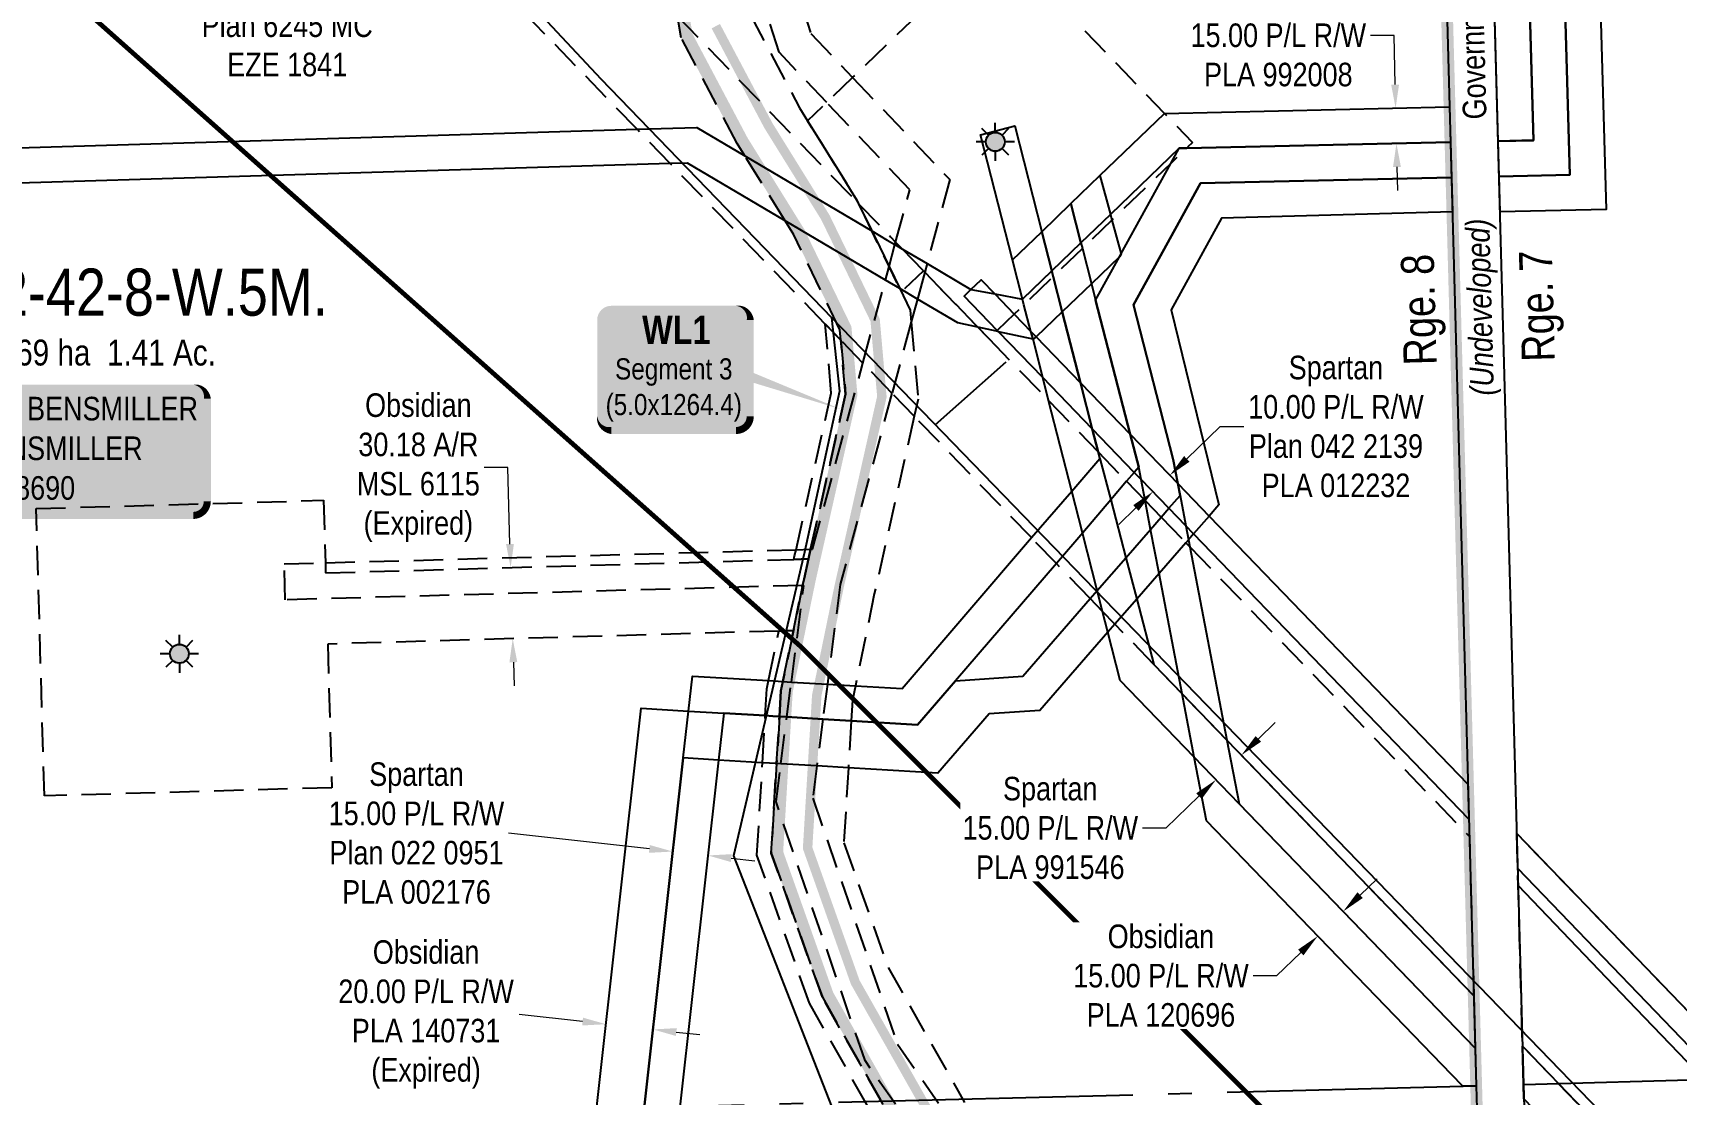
# Model space of a CAD drawing. Extents: x 632269 to 650517, y 5825252 to 5832959.
# Drawn here: x 634203 to 634901, y 5829979 to 5830429 of the extents above; entities that cross this region are included whole.
import ezdxf
from ezdxf.enums import TextEntityAlignment as Align

# ---------------------------------------------------------------- set-up
doc = ezdxf.new("R2010")
doc.units = 0
doc.header["$LTSCALE"] = 5
doc.header["$PDMODE"] = 35
doc.header["$PDSIZE"] = 10
for name, pattern in [('CENTERLINEX3', [5, 2.5, -1, 0.5, -1]), ('DASHDOT2', [12.7, 6.35, -3.175, 0, -3.175]), ('foc-ACCESSROAD', [3.75, 2.5, -1.25]), ('foc-FLOWLINE', [3.75, 2.5, -1.25]), ('foc-QUARTERLINE', [33, 25, -3, 2, -3])]:
    doc.linetypes.add(name, pattern=pattern)
doc.layers.get('Defpoints').update_dxf_attribs({"color": 9})
for name, color, linetype in [('AS-OWNER', 7, 'Continuous'), ('AS-POWER', 104, 'foc-POWER'), ('AS-ROADS', 254, 'Continuous'), ('AS-WILDLIFE', 131, 'DASHDOT2'), ('C-AR', 13, 'foc-ACCESSROAD'), ('C-FLOWLINE', 13, 'foc-FLOWLINE'), ('C-RW', 13, 'Continuous'), ('C-SYMBOL', 7, 'Continuous'), ('C-WS', 13, 'foc-ACCESSROAD'), ('C-WS-S', 8, 'Continuous'), ('CG-NOTES', 7, 'Continuous'), ('D-TXT', 6, 'Continuous'), ('F-EZE', 190, 'foc-FLOWLINE'), ('F-RW', 190, 'Continuous'), ('F-VCE', 190, 'foc-FLOWLINE'), ('F-WS', 190, 'foc-ACCESSROAD'), ('F-WS-S', 8, 'Continuous'), ('L-AREAREQUIRED', 7, 'Continuous'), ('L-ROAD-T', 7, 'Continuous'), ('L-SEC', 7, 'Continuous'), ('L-SECQ', 8, 'foc-QUARTERLINE'), ('L-TITLEDB', 4, 'Continuous'), ('P-PROPOSED-WL1', 10, 'Continuous')]:
    doc.layers.add(name, color=color, linetype=linetype)
doc.layers.add('AS-TRAPPER BOUNDARY', color=7, linetype='CENTERLINEX3', true_color=0xb85c00, transparency=0.6)
for name, color, linetype, lineweight in [('C-AR-T', 13, 'Continuous', 9), ('C-RW-T', 13, 'Continuous', 9), ('F-EZE-T', 190, 'Continuous', 9), ('F-RW-T', 190, 'Continuous', 9), ('T-TEXT', 48, 'Continuous', 18)]:
    doc.layers.add(name, color=color, linetype=linetype, lineweight=lineweight)
doc.styles.add('100L', font='ARIALN.TTF', dxfattribs={"height": 11})
doc.styles.add('175L', font='ARIALN.TTF', dxfattribs={"height": 20})
doc.styles.add('80', font='ARIALN.TTF', dxfattribs={"height": 10})
doc.styles.add('80CG', font='ARIALN.TTF', dxfattribs={"height": 10})
doc.styles.add('80L', font='ARIALN.TTF', dxfattribs={"height": 10})
doc.styles.add('80LS', font='ARIALNI.TTF', dxfattribs={"height": 10})
doc.styles.add('BOLD', font='ARIALNB.TTF')
doc.styles.add('foc-LtypeFont', font='ARIALN.TTF', dxfattribs={"height": 7.35})
doc.linetypes.add('foc-POWER', pattern='A,6,-1,["P",foc-LtypeFont,S=0.2,R=0,X=-0.625,Y=-0.75],-1.24,4', length=12.24)
doc.dimstyles.new('Compass 5 000', dxfattribs={"dimscale": 5, "dimtxt": 9, "dimasz": 2, "dimexe": 0.2, "dimexo": 0.0625, "dimgap": 0.5, "dimtad": 0, "dimtih": 1, "dimtoh": 1, "dimzin": 0, "dimdsep": 46, "dimtxsty": '80CG', "dimcen": 0.1, "dimse1": 1, "dimse2": 1, "dimclrd": 256, "dimclrt": 256, "dimaunit": 1, "dimadec": 4, "dimazin": 0, "dimtfac": 0.06, "dimtofl": 0, "dimtmove": 0, "dimatfit": 1, "dimfxl": 0.2, "dimtolj": 1, "dimtzin": 0, "dimlwd": -1, "dimarcsym": 0})

# ---------------------------------------------------------------- blocks, each defined once
blk = doc.blocks.new('label_road_undeveloped')
at = {"layer": 'L-ROAD-T', "style": '80L'}
blk.add_text('Government Road Allowance', height=10, dxfattribs=at).set_placement((0, 0), align=Align.MIDDLE_CENTER)
at = {"layer": 'T-TEXT', "style": '80LS'}
blk.add_text('(Undeveloped)', height=10, dxfattribs=at).set_placement((-154.19, 0), align=Align.MIDDLE_CENTER)
blk = doc.blocks.new('*D417')
at = {"layer": 'C-RW-T', "transparency": 16777216}
for p, q in [((634436.71, 5830009.66), (634409.84, 5830012.67)), ((634476.47, 5830005.22), (634486.41, 5830004.11))]:
    blk.add_line(p, q, dxfattribs=at)
for points in [[(634436.89, 5830011.32), (634436.52, 5830008.01), (634446.65, 5830008.55)], [(634476.66, 5830006.88), (634476.29, 5830003.57), (634466.54, 5830006.33)]]:
    blk.add_solid(points, dxfattribs=at)
at = {"layer": 'Defpoints', "color": 0, "transparency": 16777216}
for p in [(634446.65, 5830008.55), (634447.06, 5830012.21), (634466.94, 5830009.99)]:
    blk.add_point(p, dxfattribs=at)
at = {"layer": 'C-RW-T', "transparency": 16777216, "insert": (634370.3, 5830012.67), "char_height": 10, "attachment_point": 5, "style": '80CG'}
blk.add_mtext('\\A1;Obsidian\\P20.00 P/L R/W\\PPLA 140731\\P(Expired)', dxfattribs=at)
blk = doc.blocks.new('*D418')
at = {"layer": 'C-RW-T', "transparency": 16777216}
for p, q in [((634766.64, 5830063.33), (634773.83, 5830070.28)), ((634741.45, 5830038.99), (634731.21, 5830029.09)), ((634731.21, 5830029.09), (634721.21, 5830029.09))]:
    blk.add_line(p, q, dxfattribs=at)
for points in [[(634765.48, 5830064.53), (634767.8, 5830062.13), (634759.45, 5830056.38)], [(634740.29, 5830040.19), (634742.61, 5830037.79), (634748.64, 5830045.94)]]:
    blk.add_solid(points, dxfattribs=at)
at = {"layer": 'Defpoints', "color": 0, "transparency": 16777216}
for p in [(634746.89, 5830069.38), (634736.09, 5830058.94), (634748.64, 5830045.94)]:
    blk.add_point(p, dxfattribs=at)
at = {"layer": 'C-RW-T', "transparency": 16777216, "insert": (634682.12, 5830029.09), "char_height": 10, "attachment_point": 5, "style": '80CG', "bg_fill": 3, "box_fill_scale": 1.1, "bg_fill_color": 256, "bg_fill_true_color": 13158600, "bg_fill_transparency": 0}
blk.add_mtext('\\A1;Obsidian\\P15.00 P/L R/W\\PPLA 120696', dxfattribs=at)
blk = doc.blocks.new('*D420')
at = {"layer": 'Defpoints', "color": 0, "transparency": 16777216}
for p in [(634258.74, 5830662.07), (634225.86, 5830630.33), (634395.44, 5830454.67)]:
    blk.add_point(p, dxfattribs=at)
at = {"layer": 'F-EZE-T', "transparency": 16777216}
for p, q in [((634435.51, 5830493.35), (634442.71, 5830500.3)), ((634388.24, 5830447.72), (634381.05, 5830440.77)), ((634381.05, 5830440.77), (634371.05, 5830440.77))]:
    blk.add_line(p, q, dxfattribs=at)
for points in [[(634434.35, 5830494.55), (634436.67, 5830492.15), (634428.32, 5830486.4)], [(634387.09, 5830448.92), (634389.4, 5830446.52), (634395.44, 5830454.67)]]:
    blk.add_solid(points, dxfattribs=at)
at = {"layer": 'F-EZE-T', "transparency": 16777216, "insert": (634311.36, 5830440.77), "char_height": 10, "attachment_point": 5, "style": '80CG'}
blk.add_mtext('\\A1;Altalink\\P45.72 Power Line R/W\\PPlan 6245 MC\\PEZE 1841', dxfattribs=at)
blk = doc.blocks.new('*D423')
at = {"layer": 'Defpoints', "color": 0, "transparency": 16777216}
for p in [(634474.97, 5830081.82), (634472.53, 5830059.96), (634487.43, 5830058.29)]:
    blk.add_point(p, dxfattribs=at)
at = {"layer": 'F-RW-T', "transparency": 16777216}
for p, q in [((634465.03, 5830082.94), (634405.3, 5830089.61)), ((634499.81, 5830079.05), (634509.75, 5830077.94))]:
    blk.add_line(p, q, dxfattribs=at)
for points in [[(634465.22, 5830084.59), (634464.85, 5830081.28), (634474.97, 5830081.82)], [(634500, 5830080.71), (634499.63, 5830077.39), (634489.87, 5830080.16)]]:
    blk.add_solid(points, dxfattribs=at)
at = {"layer": 'F-RW-T', "transparency": 16777216, "insert": (634366.22, 5830089.61), "char_height": 10, "attachment_point": 5, "style": '80CG'}
blk.add_mtext('\\A1;Spartan\\P15.00 P/L R/W\\PPlan 022 0951\\PPLA 002176', dxfattribs=at)
blk = doc.blocks.new('*D424')
at = {"layer": 'Defpoints', "color": 0, "transparency": 16777216}
for p in [(634685.91, 5830241.52), (634757.08, 5830167.76), (634749.88, 5830160.81)]:
    blk.add_point(p, dxfattribs=at)
at = {"layer": 'F-RW-T', "transparency": 16777216}
for p, q in [((634693.1, 5830248.46), (634707.3, 5830262.16)), ((634707.3, 5830262.16), (634717.3, 5830262.16)), ((634671.51, 5830227.62), (634664.31, 5830220.68))]:
    blk.add_line(p, q, dxfattribs=at)
for points in [[(634691.94, 5830249.66), (634694.26, 5830247.26), (634685.91, 5830241.52)], [(634670.35, 5830228.82), (634672.67, 5830226.42), (634678.71, 5830234.57)]]:
    blk.add_solid(points, dxfattribs=at)
at = {"layer": 'F-RW-T', "transparency": 16777216, "insert": (634756.38, 5830262.16), "char_height": 10, "attachment_point": 5, "style": '80CG'}
blk.add_mtext('\\A1;Spartan\\P10.00 P/L R/W\\PPlan 042 2139\\PPLA 012232', dxfattribs=at)
blk = doc.blocks.new('*D425')
at = {"layer": 'Defpoints', "color": 0, "transparency": 16777216}
for p in [(634743.85, 5830396.45), (634781.7, 5830397.3), (634744.18, 5830381.49)]:
    blk.add_point(p, dxfattribs=at)
at = {"layer": 'F-RW-T', "transparency": 16777216}
for p, q in [((634781.01, 5830428.18), (634771.01, 5830428.18)), ((634781.48, 5830407.29), (634781.01, 5830428.18)), ((634782.26, 5830372.35), (634782.49, 5830362.35))]:
    blk.add_line(p, q, dxfattribs=at)
for points in [[(634783.14, 5830407.33), (634779.81, 5830407.26), (634781.7, 5830397.3)], [(634783.93, 5830372.39), (634780.6, 5830372.31), (634782.04, 5830382.35)]]:
    blk.add_solid(points, dxfattribs=at)
at = {"layer": 'F-RW-T', "transparency": 16777216, "insert": (634731.92, 5830428.18), "char_height": 10, "attachment_point": 5, "style": '80CG'}
blk.add_mtext('\\A1;Spartan\\P15.00 P/L R/W\\PPLA 992008', dxfattribs=at)
blk = doc.blocks.new('*D426')
at = {"layer": 'Defpoints', "color": 0, "transparency": 16777216}
for p in [(634705.46, 5830112.27), (634733.2, 5830105.19), (634722.38, 5830094.75)]:
    blk.add_point(p, dxfattribs=at)
at = {"layer": 'F-RW-T', "transparency": 16777216}
for p, q in [((634723.46, 5830129.66), (634730.65, 5830136.61)), ((634698.26, 5830105.33), (634684.25, 5830091.79)), ((634684.25, 5830091.79), (634674.25, 5830091.79))]:
    blk.add_line(p, q, dxfattribs=at)
for points in [[(634722.3, 5830130.86), (634724.62, 5830128.47), (634716.27, 5830122.72)], [(634697.11, 5830106.53), (634699.42, 5830104.13), (634705.46, 5830112.27)]]:
    blk.add_solid(points, dxfattribs=at)
at = {"layer": 'F-RW-T', "transparency": 16777216, "insert": (634635.17, 5830091.79), "char_height": 10, "attachment_point": 5, "style": '80CG', "bg_fill": 3, "box_fill_scale": 1.1, "bg_fill_color": 256, "bg_fill_true_color": 13158600, "bg_fill_transparency": 0}
blk.add_mtext('\\A1;Spartan\\P15.00 P/L R/W\\PPLA 991546', dxfattribs=at)
blk = doc.blocks.new('GAS')
h = blk.add_hatch(color=255)
h.dxf.hatch_style = 1
edge = h.paths.add_edge_path()
edge.add_arc((0, 0), 0.9, 0, 360)
for p, q in [((0, 0.81), (0, 1.62)), ((-0.81, 0), (-1.62, 0)), ((-0.57, 0.57), (-1.14, 1.14)), ((0.57, 0.57), (1.14, 1.14)), ((1.62, 0), (0.81, 0)), ((-0.57, -0.57), (-1.14, -1.14)), ((0, -0.81), (0, -1.62)), ((1.14, -1.14), (0.57, -0.57))]:
    blk.add_line(p, q)
blk.add_circle((0, 0), 0.8)
blk = doc.blocks.new('*U728')
h = blk.add_hatch(color=254)
edge = h.paths.add_edge_path()
edge.add_line((-26.5, -34.46), (26.5, -34.46))
edge.add_arc((26.5, -28.46), 6, 270, 360)
edge.add_line((32.5, -28.46), (32.5, 12.5))
edge.add_arc((26.5, 12.5), 6, 0, 90)
edge.add_line((26.5, 18.5), (-26.5, 18.5))
edge.add_arc((-26.5, 12.5), 6, 90, 180)
edge.add_line((-32.5, 12.5), (-32.5, -28.46))
edge.add_arc((-26.5, -28.46), 6, 180, 270)
at = {"color": 1, "true_color": 0xff1414, "flags": 128}
blk.add_lwpolyline([(-26.5, -34.46, 3, 3, 0), (26.5, -34.46, 3, 3, 0.414214), (32.5, -28.46, 3, 3, 0), (32.5, 12.5, 3, 0, 0.414214), (26.5, 18.5, 0, 0, 0), (-26.5, 18.5, 0, 0, 0.414214), (-32.5, 12.5, 0, 0, 0), (-32.5, -28.46, 0, 3, 0.414214)], format="xyseb", close=True, dxfattribs=at)
blk.add_lwpolyline([(71.5, -25.63, 0, 7.5, 0), (0, 0, 0, 0, 0)], format="xyseb", dxfattribs=at)
at = {"color": 1, "true_color": 0xff1414}
for tag, p, height, style in [('TEMP_AREA_W1_001', (-9.21, 2.24), 12, 'BOLD'), ('ENTER_TEXT_001', (-30.66, -12.93), 9, '80')]:
    blk.add_attdef(tag, p, '', height=height, dxfattribs=dict(at, style=style))
blk = doc.blocks.new('*D785')
at = {"layer": 'C-AR-T', "transparency": 16777216}
for p, q in [((634404.96, 5830244.76), (634394.96, 5830244.76)), ((634405.9, 5830212.34), (634404.96, 5830244.76)), ((634407.34, 5830162.16), (634407.63, 5830152.17))]:
    blk.add_line(p, q, dxfattribs=at)
for points in [[(634407.56, 5830212.38), (634404.23, 5830212.29), (634406.18, 5830202.34)], [(634409, 5830162.21), (634405.67, 5830162.11), (634407.05, 5830172.16)]]:
    blk.add_solid(points, dxfattribs=at)
at = {"layer": 'Defpoints', "color": 0, "transparency": 16777216}
for p in [(634385.37, 5830201.74), (634386.24, 5830171.56), (634407.05, 5830172.16)]:
    blk.add_point(p, dxfattribs=at)
at = {"layer": 'C-AR-T', "transparency": 16777216, "insert": (634367.02, 5830244.76), "char_height": 10, "attachment_point": 5, "style": '80CG'}
blk.add_mtext('\\A1;Obsidian\\P30.18 A/R\\PMSL 6115\\P(Expired)', dxfattribs=at)
blk = doc.blocks.new('*U839')
h = blk.add_hatch(color=59)
edge = h.paths.add_edge_path()
edge.add_line((-79, -28.5), (79, -28.5))
edge.add_arc((79, -22.5), 6, 270, 360)
edge.add_line((85, -22.5), (85, 21))
edge.add_arc((79, 21), 6, 0, 90)
edge.add_line((79, 27), (-79, 27))
edge.add_arc((-79, 21), 6, 90, 180)
edge.add_line((-85, 21), (-85, -22.5))
edge.add_arc((-79, -22.5), 6, 180, 270)
at = {"color": 1, "flags": 128}
blk.add_lwpolyline([(-79, -28.5, 3, 3, 0), (79, -28.5, 3, 3, 0.414214), (85, -22.5, 3, 3, 0), (85, 21, 3, 0, 0.414214), (79, 27, 0, 0, 0), (-79, 27, 0, 0, 0.414214), (-85, 21, 0, 0, 0), (-85, -22.5, 0, 3, 0.414214)], format="xyseb", close=True, dxfattribs=at)
blk.add_lwpolyline([(-23.59, -2.98, 0, 7.5, 0), (0, 0, 0, 0, 0)], format="xyseb", dxfattribs=at)
at = {"color": 1, "style": '80'}
blk.add_attdef('ENTER_TEXT_001', (-37.03, -4.99), '', height=10, dxfattribs=at)

msp = doc.modelspace()

# ---------------------------------------------------------------- hatches: boundary and pattern name
at = {"layer": 'P-PROPOSED-WL1', "linetype": 'Continuous'}
h = msp.add_hatch(color=256, dxfattribs=at)
h.dxf.hatch_style = 1
h.paths.add_polyline_path([(634823.64, 5829699.732), (634823.418, 5829707.824), (634809.741, 5829724.297), (634806.005, 5829728.796), (634804.245, 5829730.168), (634789.537, 5829741.601), (634785.906, 5829744.469), (634779.029, 5829749.83), (634770.407, 5829756.069), (634664.734, 5829844.46), (634613.576, 5829897.431), (634568.582, 5829976.903), (634543.03, 5830022.046), (634521.82, 5830081.837), (634524.033, 5830118.864), (634525.226, 5830138.84), (634525.856, 5830149.374), (634526.597, 5830152.98), (634531.036, 5830174.579), (634534.98, 5830193.767), (634535.547, 5830196.526), (634537.427, 5830204.878), (634538.358, 5830209.011), (634553.339, 5830275.557), (634551.248, 5830299.272), (634550.777, 5830304.631), (634530.728, 5830345.983), (634526.878, 5830352.19), (634509.798, 5830379.722), (634506.656, 5830384.787), (634483.389, 5830428.743), (634471.169, 5830498.951), (634382.949, 5830635.91), (634353.27, 5830668.865), (634301.637, 5830745.36), (634292.948, 5830763.391), (634288.264, 5830773.106), (634282.79, 5830772.951), (634288.445, 5830761.221), (634297.291, 5830742.864), (634349.322, 5830665.779), (634378.965, 5830632.864), (634466.418, 5830497.096), (634478.6, 5830427.106), (634502.319, 5830382.297), (634505.551, 5830377.087), (634522.63, 5830349.555), (634526.344, 5830343.568), (634545.878, 5830303.277), (634546.269, 5830298.834), (634548.292, 5830275.895), (634533.481, 5830210.109), (634532.551, 5830205.976), (634530.66, 5830197.579), (634530.083, 5830194.773), (634526.14, 5830175.586), (634521.701, 5830153.986), (634520.888, 5830150.03), (634520.237, 5830139.138), (634519.043, 5830119.162), (634516.77, 5830081.123), (634538.465, 5830019.964), (634564.233, 5829974.441), (634609.539, 5829894.415), (634661.323, 5829840.797), (634767.335, 5829752.123), (634776.026, 5829745.833), (634782.821, 5829740.536), (634786.454, 5829737.667), (634801.175, 5829726.223), (634802.505, 5829725.186), (634805.895, 5829721.104)])

# ---------------------------------------------------------------- linework, layer by layer
at = {"layer": 'AS-POWER', "flags": 128}
for points in [[(634013.408, 5830863.795), (634105.161, 5830768.313), (634169.13, 5830702.121), (634238.94, 5830629.491), (634444.512, 5830409.763), (634546.541, 5830304.103), (637242.954, 5827518.348)], [(634542.27, 5830308.526), (634545.725, 5830277.148), (634530.824, 5830208.818), (634500.691, 5830079.996), (634542.505, 5829973.363), (634619.202, 5829875.687), (634657.227, 5829836.393), (634763.644, 5829747.381), (634771.218, 5829742.458), (634800.434, 5829725.702), (634805.895, 5829721.104), (634823.64, 5829699.732), (634844.446, 5829674.673), (634935.304, 5829565.242), (635008.038, 5829484.826), (635098.186, 5829341.323), (635123.097, 5829266.959)], [(634586.366, 5830262.958), (634616.471, 5830289.691)]]:
    msp.add_lwpolyline(points, dxfattribs=at)
at = {"layer": 'AS-ROADS', "const_width": 3.999, "flags": 128}
msp.add_lwpolyline([(634493.224, 5830432.107), (634515.565, 5830389.9), (634519.26, 5830383.944), (634539.733, 5830350.94), (634540.146, 5830350.088), (634545.75, 5830338.529), (634549.101, 5830331.618), (634553.04, 5830323.493), (634557.595, 5830314.097), (634560.836, 5830307.412), (634561.018, 5830305.343), (634563.705, 5830274.864), (634562.584, 5830269.885), (634545.582, 5830194.365), (634537.539, 5830155.228), (634536.06, 5830148.029), (634535.474, 5830138.224), (634534.28, 5830118.247), (634532.191, 5830083.306), (634552.404, 5830026.323), (634585.487, 5829967.88)], dxfattribs=at)
at = {"layer": 'AS-TRAPPER BOUNDARY', "const_width": 4.998, "flags": 128}
msp.add_lwpolyline([(633218.717, 5829840.596), (633193.977, 5830744.951), (634794.011, 5830786.042), (634815.881, 5829982.386), (634837.944, 5829178.592), (634037.924, 5829157.725), (633937.958, 5829155.124)], dxfattribs=at)
at = {"layer": 'AS-WILDLIFE', "const_width": 1.999, "flags": 128}
msp.add_lwpolyline([(633800.006, 5830860.147), (633886.125, 5830740.5), (634529.062, 5830169), (635052.937, 5829645), (635076.687, 5829568), (635141.063, 5829590), (635243.437, 5829502.5), (635486.687, 5829198), (635309.875, 5829171), (635080.125, 5829107.5), (634894.063, 5829043), (634887.125, 5829041), (634880.75, 5829039.5), (634876.438, 5829038.5), (634742.39, 5829018.062)], dxfattribs=at)
at = {"layer": 'C-AR'}
for points in [[(634564.232, 5829974.442), (634538.465, 5830019.964), (634516.77, 5830081.123), (634519.043, 5830119.162), (634520.237, 5830139.138), (634520.888, 5830150.03), (634521.701, 5830153.986), (634526.14, 5830175.586), (634530.083, 5830194.773), (634530.66, 5830197.579), (634532.551, 5830205.976), (634533.481, 5830210.109), (634548.292, 5830275.895), (634546.269, 5830298.834), (634545.878, 5830303.277), (634526.344, 5830343.568), (634522.63, 5830349.555), (634505.551, 5830377.087), (634502.319, 5830382.297), (634478.6, 5830427.106), (634476.99, 5830436.359)], [(634507.819, 5830437.1), (634528.787, 5830397.488), (634532.206, 5830391.974), (634553.096, 5830358.299), (634553.854, 5830356.736), (634559.459, 5830345.175), (634562.81, 5830338.264), (634566.749, 5830330.139), (634571.304, 5830320.743), (634575.766, 5830311.539), (634576.195, 5830306.68), (634579.09, 5830273.835), (634577.447, 5830266.538), (634560.476, 5830191.159), (634552.462, 5830152.161), (634551.203, 5830146.031), (634550.682, 5830137.315), (634549.488, 5830117.338), (634547.583, 5830085.485), (634566.318, 5830032.67), (634598.745, 5829975.385)]]:
    msp.add_lwpolyline(points, dxfattribs=at)
at = {"layer": 'C-FLOWLINE'}
for points in [[(634501.26, 5830530.733), (634533.525, 5830428.996), (634551.279, 5830410.343), (634592.53, 5830367.002), (634582.866, 5830331.318), (634581.886, 5830327.697), (634578.801, 5830316.305), (634576.195, 5830306.68), (634567.98, 5830276.344), (634545.998, 5830195.169), (634540.565, 5830152.866), (634538.66, 5830138.035), (634536.104, 5830118.14), (634534.357, 5830104.538), (634570.276, 5830000.083), (634587.737, 5829975.084)], [(634569.484, 5829974.586), (634556.55, 5829993.103), (634518.778, 5830102.947), (634520.847, 5830119.054), (634523.402, 5830138.948), (634525.306, 5830153.771), (634530.574, 5830194.787), (634530.084, 5830194.773), (634310.512, 5830188.646), (634310.088, 5830203.869), (634327.559, 5830204.356), (634527.287, 5830209.935), (634533.481, 5830210.109), (634534.25, 5830210.13), (634555.642, 5830289.122), (634565.185, 5830324.365), (634566.749, 5830330.139), (634569.251, 5830339.378), (634569.549, 5830340.478), (634575.568, 5830362.706), (634540.296, 5830399.765), (634520.053, 5830421.032), (634499.135, 5830486.99)]]:
    msp.add_lwpolyline(points, dxfattribs=at)
at = {"layer": 'C-RW'}
for points in [[(634846.401, 5830691.559), (634855.649, 5830368.954), (634825.64, 5830368.313), (634825.212, 5830383.251), (634840.217, 5830383.638), (634831.407, 5830691.097), (634830.261, 5830731.081), (634830.141, 5830735.259), (634845.136, 5830735.671), (634845.254, 5830731.544), (634845.559, 5830720.919), (634846.401, 5830691.559)], [(634861.403, 5830692.023), (634871.085, 5830354.272), (634826.07, 5830353.309), (634825.64, 5830368.313), (634855.649, 5830368.954), (634846.4, 5830691.559), (634845.559, 5830720.919), (634860.562, 5830721.35), (634861.403, 5830692.023)], [(634804.984, 5830382.818), (634805.392, 5830367.824), (634698.842, 5830365.506), (634670.417, 5830313.875), (634687.323, 5830248.184), (634689.267, 5830238.034), (634690.251, 5830232.894), (634692.712, 5830220.041), (634693.838, 5830214.164), (634694.428, 5830211.083), (634710.131, 5830129.08), (634715.324, 5830102.058), (634815.445, 5829998.39), (634815.881, 5829982.386), (634810.192, 5829982.239), (634805.353, 5829987.248), (634701.425, 5830094.813), (634696.246, 5830121.853), (634691.084, 5830148.808), (634681.318, 5830199.8), (634677.731, 5830218.528), (634675.376, 5830230.823), (634673.661, 5830239.78), (634672.682, 5830244.891), (634669.055, 5830258.978), (634654.409, 5830315.879), (634664.487, 5830334.2), (634665.145, 5830335.313), (634686.308, 5830373.87), (634689.84, 5830380.289), (634693.047, 5830380.359), (634804.984, 5830382.818)]]:
    msp.add_lwpolyline(points, close=True, dxfattribs=at)
msp.add_lwpolyline([(634442.465, 5829971.118), (634461.629, 5830142.647), (634481.634, 5830141.45), (634496.577, 5830140.555), (634514.243, 5830139.497), (634517.396, 5830139.308), (634520.237, 5830139.138), (634523.402, 5830138.948), (634538.66, 5830138.035), (634550.682, 5830137.315), (634578.786, 5830135.633), (634594.9, 5830154.324), (634623.488, 5830156.293), (634652.131, 5830189.156), (634655.097, 5830192.567), (634667.245, 5830206.497), (634677.731, 5830218.528), (634682.244, 5830223.708), (634685.532, 5830227.48), (634690.251, 5830232.894), (634689.267, 5830238.034), (634687.323, 5830248.184), (634670.417, 5830313.875), (634698.842, 5830365.506), (634805.392, 5830367.824), (634805.786, 5830353.354), (634707.818, 5830350.687), (634686.401, 5830311.787), (634706.704, 5830228.927), (634702.6, 5830224.217), (634695.995, 5830216.64), (634693.838, 5830214.164), (634692.707, 5830212.866), (634681.318, 5830199.8), (634671.848, 5830188.933), (634662.595, 5830178.317), (634659.593, 5830174.875), (634630.719, 5830141.747), (634609.201, 5830140.264), (634587.476, 5830115.064), (634549.488, 5830117.338), (634536.104, 5830118.14), (634520.847, 5830119.054), (634519.043, 5830119.162), (634513.049, 5830119.521), (634494.362, 5830120.639), (634479.409, 5830121.534), (634462.663, 5829971.669)], dxfattribs=at)
at = {"layer": 'C-WS'}
msp.add_lwpolyline([(634530.084, 5830194.773), (634526.14, 5830175.586), (634522.04, 5830175.467), (634519.974, 5830175.408), (634328.55, 5830169.9), (634330.305, 5830108.927), (634208.359, 5830105.419), (634204.851, 5830227.364), (634326.797, 5830230.873), (634327.559, 5830204.356), (634327.682, 5830200.081), (634526.377, 5830205.799), (634532.551, 5830205.976), (634530.66, 5830197.579), (634530.084, 5830194.773)], close=True, dxfattribs=at)
at = {"layer": 'F-EZE'}
msp.add_lwpolyline([(634476.99, 5830436.359), (634553.854, 5830356.736), (634567.405, 5830342.697), (634569.549, 5830340.478), (634572.428, 5830337.495), (634581.886, 5830327.697), (634604.442, 5830304.33), (634609.102, 5830299.503), (634634.389, 5830273.31), (634655.467, 5830251.439), (634667.5, 5830238.985), (634675.376, 5830230.823), (634682.244, 5830223.708), (634692.707, 5830212.866), (634694.428, 5830211.083), (634813.001, 5830088.225), (634813.001, 5830088.225), (634814.84, 5830020.627), (634710.131, 5830129.08), (634691.084, 5830148.808), (634679.114, 5830161.208), (634662.595, 5830178.317), (634657.335, 5830183.75), (634652.131, 5830189.156), (634637.76, 5830204.042), (634627.175, 5830215.033), (634577.447, 5830266.538), (634567.98, 5830276.344), (634555.642, 5830289.122), (634546.269, 5830298.834), (634539.636, 5830305.705), (634473.883, 5830373.804), (634459.824, 5830388.372), (634196.74, 5830659.878)], dxfattribs=at)
at = {"layer": 'F-EZE', "flags": 128}
msp.add_lwpolyline([(636487.856, 5828349.747), (636489.85, 5828281.826), (636454.777, 5828318.207), (636359.461, 5828417.135), (635992.224, 5828798.258), (635661.798, 5829141.094), (635633.617, 5829170.493), (635604.879, 5829200.5), (635290.893, 5829526.49), (635280.48, 5829537.304), (635273.543, 5829544.508), (635230.685, 5829589.032), (635222.132, 5829597.916), (635205.754, 5829614.927), (635201.154, 5829619.712), (635184.544, 5829636.94), (634924.011, 5829907.302), (634908.546, 5829923.353), (634850.702, 5829983.391), (634835.54, 5829999.271), (634833.49, 5830074.584), (634833.086, 5830089.427), (634906.117, 5830013.656), (634921.575, 5829997.618), (634933.003, 5829985.763), (634933.371, 5829985.38), (635094.795, 5829817.9), (635115.631, 5829796.261), (635241.07, 5829665.927), (635317.351, 5829586.679), (635324.291, 5829579.469), (635659.231, 5829231.547), (635686.861, 5829202.843), (635705.724, 5829183.249), (636036.003, 5828840.341), (636441.603, 5828419.455), (636487.199, 5828372.142), (636487.856, 5828349.747)], close=True, dxfattribs=at)
at = {"layer": 'F-RW'}
for points in [[(634840.215, 5830383.697), (634825.212, 5830383.251), (634814.421, 5830775.544), (634814.12, 5830786.589), (634828.656, 5830787.036), (634828.974, 5830775.994), (634830.141, 5830735.259), (634830.261, 5830731.081), (634831.407, 5830691.097), (634840.215, 5830383.697)], [(634804.576, 5830397.82), (634804.984, 5830382.818), (634693.047, 5830380.359), (634689.84, 5830380.289), (634660.664, 5830352.202), (634648.179, 5830340.161), (634635.806, 5830328.243), (634623.375, 5830316.269), (634619.093, 5830332.987), (634631.557, 5830344.842), (634643.814, 5830356.778), (634656.247, 5830368.757), (634683.592, 5830395.091), (634804.576, 5830397.82)], [(634814.84, 5830020.627), (634815.445, 5829998.39), (634715.324, 5830102.058), (634696.246, 5830121.853), (634664.812, 5830154.412), (634659.593, 5830174.875), (634657.335, 5830183.75), (634655.097, 5830192.567), (634648.89, 5830217.023), (634644.255, 5830234.809), (634634.389, 5830273.31), (634631.949, 5830282.972), (634627.884, 5830299.231), (634626.926, 5830302.533), (634623.996, 5830313.85), (634623.375, 5830316.269), (634619.095, 5830332.988), (634605.53, 5830385.988), (634620.062, 5830389.744), (634631.557, 5830344.842), (634635.806, 5830328.243), (634635.969, 5830327.607), (634636.426, 5830325.822), (634640.239, 5830310.925), (634647.951, 5830280.799), (634652.962, 5830261.224), (634655.467, 5830251.439), (634656.201, 5830248.637), (634660.805, 5830231.071), (634667.245, 5830206.497), (634671.848, 5830188.933), (634679.114, 5830161.208), (634691.084, 5830148.808), (634710.131, 5830129.08), (634814.84, 5830020.627)], [(634812.396, 5830110.441), (634812.799, 5830095.627), (634695.995, 5830216.64), (634692.712, 5830220.041), (634685.532, 5830227.48), (634673.661, 5830239.78), (634670.798, 5830242.745), (634652.962, 5830261.224), (634631.949, 5830282.972), (634613.225, 5830302.416), (634612.684, 5830302.954), (634598.595, 5830317.55), (634601.439, 5830320.32), (634605.801, 5830324.478), (634611.614, 5830318.444), (634619.87, 5830309.876), (634626.926, 5830302.533), (634629.11, 5830300.253), (634647.951, 5830280.799), (634669.055, 5830258.978), (634689.267, 5830238.034), (634702.6, 5830224.217), (634812.396, 5830110.441)]]:
    msp.add_lwpolyline(points, close=True, dxfattribs=at)
for points in [[(634004.759, 5830374.649), (634459.824, 5830388.372), (634485.18, 5830389.147), (634485.18, 5830389.147), (634505.55, 5830377.087), (634559.459, 5830345.175), (634565.974, 5830341.318), (634569.251, 5830339.378), (634572.428, 5830337.495), (634582.866, 5830331.318), (634601.439, 5830320.32), (634611.614, 5830318.444), (634623.375, 5830316.269), (634635.806, 5830328.243), (634648.179, 5830340.161), (634643.814, 5830356.778), (634656.247, 5830368.757), (634660.664, 5830352.202), (634661.303, 5830349.783), (634665.17, 5830335.275), (634664.487, 5830334.199), (634652.625, 5830322.813), (634640.239, 5830310.925), (634629.11, 5830300.253), (634627.961, 5830299.214), (634613.225, 5830302.416), (634612.334, 5830302.617), (634604.442, 5830304.33), (634595.894, 5830306.188), (634578.801, 5830316.305), (634571.304, 5830320.743), (634565.185, 5830324.365), (634522.63, 5830349.555), (634481.287, 5830374.028), (634473.883, 5830373.804), (634005.19, 5830359.666)], [(634462.663, 5829971.669), (634479.409, 5830121.534), (634481.634, 5830141.45), (634483.288, 5830156.264), (634515.645, 5830154.344), (634521.701, 5830153.986), (634525.306, 5830153.771), (634540.565, 5830152.866), (634552.462, 5830152.161), (634572.277, 5830150.986), (634627.175, 5830215.033), (634644.267, 5830234.821), (634656.201, 5830248.637), (634655.467, 5830251.439), (634652.962, 5830261.224), (634647.951, 5830280.799), (634640.239, 5830310.925), (634636.426, 5830325.822), (634635.969, 5830327.607), (634635.806, 5830328.243), (634631.557, 5830344.842), (634643.814, 5830356.778), (634648.179, 5830340.161), (634648.786, 5830337.727), (634652.625, 5830322.813), (634654.409, 5830315.879), (634669.055, 5830258.978), (634672.682, 5830244.891), (634670.798, 5830242.745), (634667.5, 5830238.985), (634660.805, 5830231.071), (634648.92, 5830217.042), (634637.76, 5830204.042), (634594.9, 5830154.324), (634578.786, 5830135.633), (634550.682, 5830137.315), (634538.66, 5830138.035), (634523.402, 5830138.948), (634520.237, 5830139.138), (634517.396, 5830139.308), (634514.243, 5830139.497), (634496.577, 5830140.555), (634494.362, 5830120.639), (634477.842, 5829972.084)], [(634906.521, 5829998.817), (634833.49, 5830074.584), (634833.086, 5830089.423), (634906.117, 5830013.655)], [(634909.183, 5829901.022), (634836.153, 5829976.805), (634835.983, 5829982.967), (634835.54, 5829999.271), (634850.814, 5829983.394), (634908.556, 5829923.38)]]:
    msp.add_lwpolyline(points, dxfattribs=at)
at = {"layer": 'F-VCE'}
msp.add_lwpolyline([(634533.481, 5830210.109), (634532.551, 5830205.976), (634526.377, 5830205.799), (634526.684, 5830207.256), (634527.287, 5830209.935), (634542.229, 5830276.3), (634539.636, 5830305.709), (634546.269, 5830298.837), (634548.292, 5830275.895), (634533.481, 5830210.109)], close=True, dxfattribs=at)
msp.add_lwpolyline([(634557.438, 5829974.256), (634532.982, 5830017.463), (634510.703, 5830080.264), (634513.049, 5830119.521), (634514.243, 5830139.497), (634514.92, 5830150.818), (634515.645, 5830154.344), (634519.974, 5830175.408), (634522.04, 5830175.467), (634526.14, 5830175.586), (634521.701, 5830153.986), (634520.888, 5830150.03), (634520.237, 5830139.138), (634519.043, 5830119.162), (634516.77, 5830081.123), (634538.465, 5830019.964), (634564.233, 5829974.441)], dxfattribs=at)
at = {"layer": 'F-WS', "flags": 128}
msp.add_lwpolyline([(634648.786, 5830337.727), (634636.426, 5830325.822), (634623.996, 5830313.85), (634619.87, 5830309.876), (634612.684, 5830302.954), (634612.334, 5830302.617), (634609.102, 5830299.503), (634604.442, 5830304.331), (634581.886, 5830327.698), (634581.297, 5830328.308), (634572.636, 5830319.955), (634571.989, 5830319.331), (634571.304, 5830320.743), (634566.749, 5830330.139), (634562.81, 5830338.264), (634559.459, 5830345.175), (634553.853, 5830356.738), (634553.096, 5830358.299), (634532.206, 5830391.974), (634540.296, 5830399.765), (634551.279, 5830410.343), (634612.283, 5830469.097), (634666.49, 5830412.808), (634683.578, 5830395.073), (634695.478, 5830382.701), (634693.047, 5830380.359), (634686.308, 5830373.869), (634661.303, 5830349.783), (634648.786, 5830337.727)], close=True, dxfattribs=at)
at = {"layer": 'L-SEC'}
for p, q in [((634814.12, 5830786.589), (634835.991, 5829982.933)), ((634794.011, 5830786.042), (634815.881, 5829982.386)), ((634815.881, 5829982.386), (634837.944, 5829178.592)), ((634835.99, 5829982.938), (634858.054, 5829179.144))]:
    msp.add_line(p, q, dxfattribs=at)
at = {"layer": 'L-SECQ'}
for p, q in [((634835.991, 5829982.933), (635602.966, 5830005.11)), ((634050.435, 5829962.621), (634815.881, 5829982.386))]:
    msp.add_line(p, q, dxfattribs=at)
at = {"layer": 'L-TITLEDB', "flags": 128}
msp.add_lwpolyline([(636487.871, 5828349.757), (636487.696, 5828349.938), (636392.39, 5828448.856), (636025.151, 5828829.981), (635694.764, 5829172.777), (635666.625, 5829202.131), (635637.857, 5829232.169), (635323.827, 5829558.206), (635313.418, 5829569.016), (635306.48, 5829576.22), (635263.628, 5829620.738), (635255.073, 5829629.625), (635238.694, 5829646.637), (635234.096, 5829651.42), (635217.461, 5829668.673), (634956.937, 5829939.027), (634941.474, 5829955.075), (634883.702, 5830015.037), (634833.7, 5830067.409)], dxfattribs=at)

# ---------------------------------------------------------------- block references
at = {"layer": 'AS-OWNER'}
ref = msp.add_blockref('*U839', (634192.502, 5830252.968), dxfattribs=dict(at, xscale=0.999675, yscale=0.999675, zscale=0.999675))
ref.add_attrib('ENTER_TEXT_001', 'TREVOR ALLEN BENSMILLER', (634110.639, 5830264.808), dxfattribs={"layer": '0', "color": 1, "height": 9.99675, "style": '80'})
ref.add_attrib('ENTER_TEXT_002', 'PEGGY BENSMILLER', (634133.558, 5830247.97), dxfattribs={"layer": '0', "color": 1, "height": 9.99675, "style": '80'})
ref.add_attrib('ENTER_TEXT_003', 'GRL 38690', (634162.832, 5830231.131), dxfattribs={"layer": '0', "color": 1, "height": 9.9968, "style": '80'})
at = {"layer": 'C-WS-S', "xscale": 4.998345000000032, "yscale": 4.998345000000032, "zscale": 4.998345000000032, "rotation": 0.08236396073204832}
msp.add_blockref('GAS', (634265.624, 5830165.757), dxfattribs=at)
at = {"layer": 'CG-NOTES'}
ref = msp.add_blockref('*U728', (634475.379, 5830294.95), dxfattribs=dict(at, xscale=0.9990826203757268, yscale=0.9990826203757268, zscale=0.9990826203757268))
ref.add_attrib('TEMP_AREA_W1_001', 'WL1', (634461.979, 5830297.192), dxfattribs={"layer": '0', "color": 1, "true_color": 0xff1414, "height": 11.989, "style": 'BOLD'})
ref.add_attrib('ENTER_TEXT_001', 'Segment 3', (634450.498, 5830282.166), dxfattribs={"layer": '0', "color": 1, "true_color": 0xff1414, "height": 8.9917, "style": '80'})
ref.add_attrib('ENTER_TEXT_002', '(5.0x1264.4)', (634446.481, 5830267.027), dxfattribs={"layer": '0', "color": 1, "true_color": 0xff1414, "height": 8.99174, "style": '80'})
at = {"layer": 'F-WS-S', "xscale": 4.998345000000032, "yscale": 4.998345000000032, "zscale": 4.998345000000032, "rotation": 0.08236396073204832}
msp.add_blockref('GAS', (634611.832, 5830383.041), dxfattribs=at)
at = {"layer": 'L-ROAD-T', "rotation": 91.53707647304364}
msp.add_blockref('label_road_undeveloped', (634813.29, 5830466.993), dxfattribs=at)

# ---------------------------------------------------------------- texts
at = {"layer": 'C-SYMBOL', "color": 3, "style": '175L'}
msp.add_text('N.E.1/4 Sec. 12-42-8-W.5M.', height=19.9935, dxfattribs=at).set_placement((634184.772, 5830303.238), align=Align.BOTTOM_CENTER)
at = {"layer": 'D-TXT', "color": 3, "char_height": 14, "attachment_point": 1, "rotation": 91.571489, "style": '80L'}
for s, width, insert in [('Rge. 8', 46.6666, (634785.14, 5830287.978)), ('Rge. 7', 46.63795, (634835.282, 5830289.517))]:
    msp.add_mtext_dynamic_manual_height_columns(s, width=width, gutter_width=47.5, heights=[0], dxfattribs=dict(at, insert=insert))
at = {"layer": 'L-AREAREQUIRED', "color": 5, "style": '100L'}
msp.add_text('Area Required = 0.569 ha  1.41 Ac.', height=10.99643, dxfattribs=at).set_placement((634182.2, 5830284.795), align=Align.BOTTOM_CENTER)

# ---------------------------------------------------------------- dimensions: what is measured, and where the dimension line sits
at = {"layer": 'C-AR-T'}
dim = msp.add_linear_dim(base=(634407.051, 5830172.159), p1=(634385.373, 5830201.741), p2=(634386.241, 5830171.56), angle=271.648047, text='Obsidian\\P30.18 A/R\\PMSL 6115\\P(Expired)', dimstyle='Compass 5 000', dxfattribs=at)
dim.commit()
dim.dimension.update_dxf_attribs({"geometry": '*D785', "text_midpoint": (634367.015, 5830244.756), "dimtype": 161})
at = {"layer": 'C-RW-T'}
dim = msp.add_linear_dim(base=(634446.647, 5830008.554), p1=(634466.944, 5830009.987), p2=(634447.056, 5830012.209), angle=173.624947, text='Obsidian\\P20.00 P/L R/W\\PPLA 140731\\P(Expired)', dimstyle='Compass 5 000', dxfattribs=at)
dim.commit()
dim.dimension.update_dxf_attribs({"geometry": '*D417', "text_midpoint": (634370.301, 5830012.667), "dimtype": 161})
at = {"layer": 'F-EZE-T'}
dim = msp.add_linear_dim(base=(634395.439, 5830454.665), p1=(634258.74, 5830662.067), p2=(634225.862, 5830630.328), angle=223.990149, text='Altalink\\P45.72 Power Line R/W\\PPlan 6245 MC\\PEZE 1841', dimstyle='Compass 5 000', dxfattribs=at)
dim.commit()
dim.dimension.update_dxf_attribs({"geometry": '*D420', "text_midpoint": (634311.362, 5830440.773), "dimtype": 161})
at = {"layer": 'F-RW-T'}
for base, p1, p2, angle, text, picture, middle in [((634781.702, 5830397.297), (634744.182, 5830381.494), (634743.845, 5830396.446), 91.288309, 'Spartan\\P15.00 P/L R/W\\PPLA 992008', '*D425', (634731.925, 5830428.182)), ((634685.906, 5830241.516), (634749.88, 5830160.814), (634757.08, 5830167.762), 43.98016, 'Spartan\\P10.00 P/L R/W\\PPlan 042 2139\\PPLA 012232', '*D424', (634756.384, 5830262.163)), ((634474.972, 5830081.825), (634487.429, 5830058.293), (634472.528, 5830059.958), 173.624099, 'Spartan\\P15.00 P/L R/W\\PPlan 022 0951\\PPLA 002176', '*D423', (634366.221, 5830089.61))]:
    dim = msp.add_linear_dim(base=base, p1=p1, p2=p2, angle=angle, text=text, dimstyle='Compass 5 000', dxfattribs=at)
    dim.commit()
    dim.dimension.update_dxf_attribs({"geometry": picture, "text_midpoint": middle, "dimtype": 161})

# ---------------------------------------------------------------- next in the draw order: dimensions: what is measured, and where the dimension line sits
at = {"layer": 'C-RW-T'}
dim = msp.add_linear_dim(base=(634748.644, 5830045.942), p1=(634746.887, 5830069.377), p2=(634736.085, 5830058.94), angle=224.015023, text='Obsidian\\P15.00 P/L R/W\\PPLA 120696', dimstyle='Compass 5 000', override={"dimtfill": 1}, dxfattribs=at)
dim.commit()
dim.dimension.update_dxf_attribs({"geometry": '*D418', "text_midpoint": (634682.123, 5830029.093), "dimtype": 161})

# ---------------------------------------------------------------- next in the draw order: dimensions: what is measured, and where the dimension line sits
at = {"layer": 'F-RW-T'}
dim = msp.add_linear_dim(base=(634705.457, 5830112.275), p1=(634733.196, 5830105.191), p2=(634722.384, 5830094.748), angle=224.003031, text='Spartan\\P15.00 P/L R/W\\PPLA 991546', dimstyle='Compass 5 000', override={"dimtfill": 1}, dxfattribs=at)
dim.commit()
dim.dimension.update_dxf_attribs({"geometry": '*D426', "text_midpoint": (634635.165, 5830091.792), "dimtype": 161})

doc.saveas('drawing.dxf')
